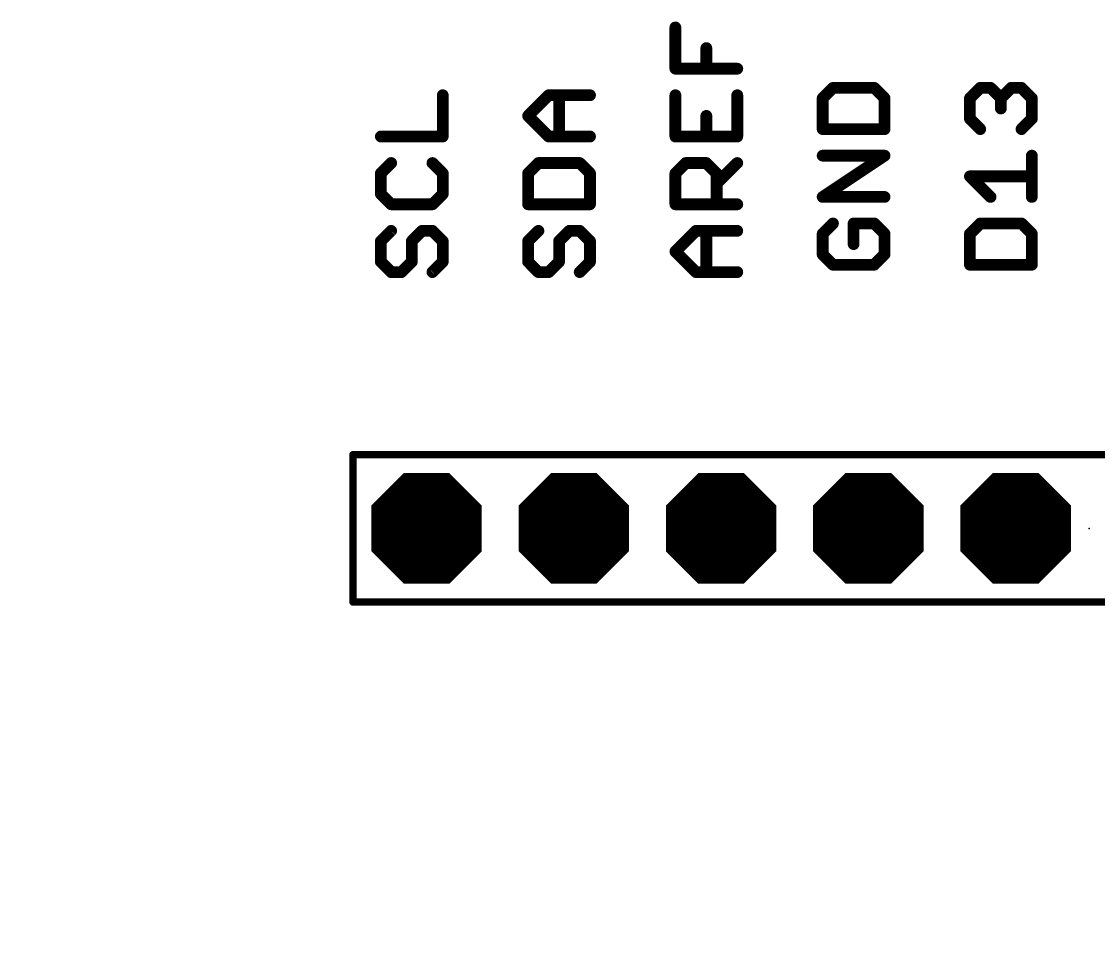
# Model space of a CAD drawing. Extents: x 66.3 to 141.1, y 15.2 to 91.4.
# Drawn here: x 66.29 to 84.87, y 69.92 to 86.08 of the extents above; entities that cross this region are included whole.
import ezdxf

# ---------------------------------------------------------------- set-up
doc = ezdxf.new("R2010")
doc.units = 0
for name, color, linetype in [('17', 110, 'CONTINUOUS'), ('21', 253, 'CONTINUOUS'), ('23', 53, 'CONTINUOUS'), ('25', 253, 'CONTINUOUS'), ('29', 253, 'CONTINUOUS'), ('30', 253, 'CONTINUOUS'), ('44', 253, 'CONTINUOUS'), ('49', 253, 'CONTINUOUS'), ('50', 253, 'CONTINUOUS'), ('51', 253, 'CONTINUOUS')]:
    doc.layers.add(name, color=color, linetype=linetype)

# ---------------------------------------------------------------- blocks, each defined once
blk = doc.blocks.new('RECT')
blk.add_solid([(-0.5, -0.5), (0.5, -0.5), (-0.5, 0.5), (0.5, 0.5)])
blk = doc.blocks.new('OCTAGONP')
at = {"const_width": 0.5}
blk.add_lwpolyline([(-0.25, -0.1036), (-0.25, 0.1036), (-0.1036, 0.25), (0.1036, 0.25), (0.25, 0.1036), (0.25, -0.1036), (0.1036, -0.25), (-0.1036, -0.25), (-0.25, -0.1036), (-0.25, 0.1036)], dxfattribs=at)
blk = doc.blocks.new('ROUNDP')
at = {"const_width": 0.5}
blk.add_lwpolyline([(0, -0.25, 1), (0, 0.25, 1), (0, -0.25)], format="xyb", dxfattribs=at)

msp = doc.modelspace()

# ---------------------------------------------------------------- linework, layer by layer
at = {"layer": '21'}
for points, const_width in [([(73.5584, 84.1014), (73.5584, 84.8132)], 0.2032), ([(72.4907, 84.1014), (73.5584, 84.1014)], 0.2032), ([(72.6686, 83.6438), (72.4907, 83.4659)], 0.2032), ([(73.5584, 83.4659), (73.3805, 83.6438)], 0.2032), ([(72.4907, 83.4659), (72.4907, 83.1099)], 0.2032), ([(73.5584, 83.1099), (73.5584, 83.4659)], 0.2032), ([(72.4907, 83.1099), (72.6686, 82.932)], 0.2032), ([(72.6686, 82.932), (73.3805, 82.932)], 0.2032), ([(73.3805, 82.932), (73.5584, 83.1099)], 0.2032), ([(72.6686, 82.4744), (72.4907, 82.2965)], 0.2032), ([(73.0245, 82.2965), (73.2025, 82.4744)], 0.2032), ([(73.2025, 82.4744), (73.3805, 82.4744)], 0.2032), ([(73.3805, 82.4744), (73.5584, 82.2965)], 0.2032), ([(72.4907, 82.2965), (72.4907, 81.9406)], 0.2032), ([(73.0245, 81.9406), (73.0245, 82.2965)], 0.2032), ([(73.5584, 82.2965), (73.5584, 81.9406)], 0.2032), ([(72.4907, 81.9406), (72.6686, 81.7626)], 0.2032), ([(72.8466, 81.7626), (73.0245, 81.9406)], 0.2032), ([(73.5584, 81.9406), (73.3805, 81.7626)], 0.2032), ([(72.6686, 81.7626), (72.8466, 81.7626)], 0.2032), ([(72.009, 76.073), (72.009, 78.613)], 0.127), ([(72.009, 78.613), (97.409, 78.613)], 0.127), ([(97.409, 76.073), (72.009, 76.073)], 0.127)]:
    msp.add_lwpolyline(points, dxfattribs=dict(at, const_width=const_width))
for points, const_width in [([(73.6092, 84.8132, 1), (73.5076, 84.8132)], 0.1016), ([(72.4907, 84.1522, 1), (72.4907, 84.0506)], 0.1016), ([(73.5076, 84.1014, 1), (73.6092, 84.1014)], 0.1016), ([(73.5584, 84.0506, 1), (73.5584, 84.1522)], 0.1016), ([(72.7046, 83.6079, 1), (72.6327, 83.6797)], 0.1016), ([(73.4164, 83.6797, 1), (73.3445, 83.6079)], 0.1016), ([(72.5415, 83.4659, 1), (72.4399, 83.4659)], 0.1016), ([(72.4548, 83.5018, 1), (72.5266, 83.4299)], 0.1016), ([(73.6092, 83.4659, 1), (73.5076, 83.4659)], 0.1016), ([(73.5225, 83.4299, 1), (73.5943, 83.5018)], 0.1016), ([(72.5266, 83.1459, 1), (72.4548, 83.074)], 0.1016), ([(72.4399, 83.1099, 1), (72.5415, 83.1099)], 0.1016), ([(72.6686, 82.9828, 1), (72.6686, 82.8812)], 0.1016), ([(73.3805, 82.8812, 1), (73.3805, 82.9828)], 0.1016), ([(73.5076, 83.1099, 1), (73.6092, 83.1099)], 0.1016), ([(73.5943, 83.074, 1), (73.5225, 83.1459)], 0.1016), ([(72.6327, 82.8961, 1), (72.7046, 82.9679)], 0.1016), ([(73.3445, 82.9679, 1), (73.4164, 82.8961)], 0.1016), ([(72.7046, 82.4385, 1), (72.6327, 82.5103)], 0.1016), ([(73.2025, 82.5252, 1), (73.2025, 82.4236)], 0.1016), ([(73.2384, 82.4385, 1), (73.1666, 82.5103)], 0.1016), ([(73.4164, 82.5103, 1), (73.3445, 82.4385)], 0.1016), ([(73.3805, 82.4236, 1), (73.3805, 82.5252)], 0.1016), ([(72.5415, 82.2965, 1), (72.4399, 82.2965)], 0.1016), ([(72.4548, 82.3324, 1), (72.5266, 82.2605)], 0.1016), ([(73.0753, 82.2965, 1), (72.9737, 82.2965)], 0.1016), ([(72.9886, 82.3324, 1), (73.0605, 82.2605)], 0.1016), ([(73.6092, 82.2965, 1), (73.5076, 82.2965)], 0.1016), ([(73.5225, 82.2605, 1), (73.5943, 82.3324)], 0.1016), ([(72.5266, 81.9765, 1), (72.4548, 81.9046)], 0.1016), ([(72.4399, 81.9406, 1), (72.5415, 81.9406)], 0.1016), ([(72.9737, 81.9406, 1), (73.0753, 81.9406)], 0.1016), ([(73.0605, 81.9046, 1), (72.9886, 81.9765)], 0.1016), ([(73.5076, 81.9406, 1), (73.6092, 81.9406)], 0.1016), ([(73.5943, 81.9046, 1), (73.5225, 81.9765)], 0.1016), ([(72.6686, 81.8134, 1), (72.6686, 81.7118)], 0.1016), ([(72.6327, 81.7267, 1), (72.7046, 81.7985)], 0.1016), ([(72.8107, 81.7985, 1), (72.8825, 81.7267)], 0.1016), ([(72.8466, 81.7118, 1), (72.8466, 81.8134)], 0.1016), ([(73.3445, 81.7985, 1), (73.4164, 81.7267)], 0.1016), ([(72.0408, 78.613, 1), (71.9772, 78.613)], 0.0635), ([(72.009, 78.6448, 1), (72.009, 78.5812)], 0.0635), ([(71.9772, 76.073, 1), (72.0408, 76.073)], 0.0635), ([(72.009, 76.1048, 1), (72.009, 76.0413)], 0.0635)]:
    msp.add_lwpolyline(points, format="xyb", dxfattribs=dict(at, const_width=const_width))
at = {"layer": '23'}
msp.add_point((84.709, 77.343), dxfattribs=at)
at = {"layer": '25', "const_width": 0.2032}
for points in [[(77.5707, 85.2708), (77.5707, 85.9826)], [(78.1045, 85.2708), (78.1045, 85.6267)], [(78.6384, 85.2708), (77.5707, 85.2708)], [(75.0307, 84.4573), (75.3866, 84.8132)], [(75.3866, 84.8132), (76.0984, 84.8132)], [(75.5645, 84.1014), (75.5645, 84.8132)], [(77.5707, 84.8132), (77.5707, 84.1014)], [(78.6384, 84.1014), (78.6384, 84.8132)], [(80.2886, 84.9402), (80.1107, 84.7623)], [(81.0005, 84.9402), (80.2886, 84.9402)], [(81.1784, 84.7623), (81.0005, 84.9402)], [(82.6507, 84.7623), (82.8286, 84.9402)], [(82.8286, 84.9402), (83.0066, 84.9402)], [(83.0066, 84.9402), (83.1845, 84.7623)], [(83.1845, 84.7623), (83.3625, 84.9402)], [(83.3625, 84.9402), (83.5405, 84.9402)], [(83.5405, 84.9402), (83.7184, 84.7623)], [(80.1107, 84.7623), (80.1107, 84.2284)], [(81.1784, 84.2284), (81.1784, 84.7623)], [(82.6507, 84.4063), (82.6507, 84.7623)], [(83.1845, 84.7623), (83.1845, 84.5843)], [(83.7184, 84.7623), (83.7184, 84.4063)], [(75.3866, 84.1014), (75.0307, 84.4573)], [(78.1045, 84.1014), (78.1045, 84.4573)], [(80.1107, 84.2284), (81.1784, 84.2284)], [(82.8286, 84.2284), (82.6507, 84.4063)], [(83.7184, 84.4063), (83.5405, 84.2284)], [(76.0984, 84.1014), (75.3866, 84.1014)], [(77.5707, 84.1014), (78.6384, 84.1014)], [(80.1107, 83.059), (81.1784, 83.7708)], [(81.1784, 83.7708), (80.1107, 83.7708)], [(83.7184, 83.059), (83.7184, 83.7708)], [(75.2086, 83.6438), (75.0307, 83.4659)], [(75.9205, 83.6438), (75.2086, 83.6438)], [(76.0984, 83.4659), (75.9205, 83.6438)], [(77.5707, 83.4659), (77.7486, 83.6438)], [(77.7486, 83.6438), (78.1045, 83.6438)], [(78.1045, 83.6438), (78.2825, 83.4659)], [(78.2825, 83.2879), (78.6384, 83.6438)], [(75.0307, 83.4659), (75.0307, 82.932)], [(76.0984, 82.932), (76.0984, 83.4659)], [(77.5707, 82.932), (77.5707, 83.4659)], [(78.2825, 83.4659), (78.2825, 82.932)], [(83.0066, 83.059), (82.6507, 83.4149)], [(82.6507, 83.4149), (83.7184, 83.4149)], [(75.0307, 82.932), (76.0984, 82.932)], [(78.6384, 82.932), (77.5707, 82.932)], [(81.1784, 83.059), (80.1107, 83.059)], [(80.2886, 82.6014), (80.1107, 82.4235)], [(81.0005, 82.6014), (80.6445, 82.6014)], [(80.6445, 82.6014), (80.6445, 82.2455)], [(81.1784, 82.4235), (81.0005, 82.6014)], [(82.8286, 82.6014), (82.6507, 82.4235)], [(83.5405, 82.6014), (82.8286, 82.6014)], [(83.7184, 82.4235), (83.5405, 82.6014)], [(75.2086, 82.4744), (75.0307, 82.2965)], [(75.5645, 82.2965), (75.7425, 82.4744)], [(75.7425, 82.4744), (75.9205, 82.4744)], [(75.9205, 82.4744), (76.0984, 82.2965)], [(77.5707, 82.1185), (77.9266, 82.4744)], [(77.9266, 82.4744), (78.6384, 82.4744)], [(78.1045, 81.7626), (78.1045, 82.4744)], [(80.1107, 82.4235), (80.1107, 82.0675)], [(81.1784, 82.0675), (81.1784, 82.4235)], [(82.6507, 82.4235), (82.6507, 81.8896)], [(83.7184, 81.8896), (83.7184, 82.4235)], [(75.0307, 82.2965), (75.0307, 81.9406)], [(75.5645, 81.9406), (75.5645, 82.2965)], [(76.0984, 82.2965), (76.0984, 81.9406)], [(77.9266, 81.7626), (77.5707, 82.1185)], [(80.1107, 82.0675), (80.2886, 81.8896)], [(81.0005, 81.8896), (81.1784, 82.0675)], [(75.0307, 81.9406), (75.2086, 81.7626)], [(75.3866, 81.7626), (75.5645, 81.9406)], [(76.0984, 81.9406), (75.9205, 81.7626)], [(80.2886, 81.8896), (81.0005, 81.8896)], [(82.6507, 81.8896), (83.7184, 81.8896)], [(75.2086, 81.7626), (75.3866, 81.7626)], [(78.6384, 81.7626), (77.9266, 81.7626)]]:
    msp.add_lwpolyline(points, dxfattribs=at)
at = {"layer": '25', "const_width": 0.1016}
for points in [[(77.6215, 85.9826, 1), (77.5199, 85.9826)], [(78.1553, 85.6267, 1), (78.0537, 85.6267)], [(77.5707, 85.3216, 1), (77.5707, 85.22)], [(77.5199, 85.2708, 1), (77.6215, 85.2708)], [(78.0537, 85.2708, 1), (78.1553, 85.2708)], [(78.6384, 85.22, 1), (78.6384, 85.3216)], [(75.3866, 84.864, 1), (75.3866, 84.7624)], [(75.4225, 84.7773, 1), (75.3507, 84.8491)], [(75.6153, 84.8132, 1), (75.5137, 84.8132)], [(76.0984, 84.7624, 1), (76.0984, 84.864)], [(77.6215, 84.8132, 1), (77.5199, 84.8132)], [(78.6892, 84.8132, 1), (78.5876, 84.8132)], [(80.2886, 84.991, 1), (80.2886, 84.8894)], [(80.3246, 84.9043, 1), (80.2527, 84.9761)], [(81.0364, 84.9761, 1), (80.9645, 84.9043)], [(81.0005, 84.8894, 1), (81.0005, 84.991)], [(82.8286, 84.991, 1), (82.8286, 84.8894)], [(82.8646, 84.9043, 1), (82.7927, 84.9761)], [(83.0425, 84.9761, 1), (82.9707, 84.9043)], [(83.0066, 84.8894, 1), (83.0066, 84.991)], [(83.3625, 84.991, 1), (83.3625, 84.8894)], [(83.3984, 84.9043, 1), (83.3266, 84.9761)], [(83.5764, 84.9761, 1), (83.5045, 84.9043)], [(83.5405, 84.8894, 1), (83.5405, 84.991)], [(80.1615, 84.7623, 1), (80.0599, 84.7623)], [(80.0748, 84.7982, 1), (80.1466, 84.7263)], [(81.2292, 84.7623, 1), (81.1276, 84.7623)], [(81.1425, 84.7263, 1), (81.2143, 84.7982)], [(82.7015, 84.7623, 1), (82.5999, 84.7623)], [(82.6148, 84.7982, 1), (82.6866, 84.7263)], [(83.2353, 84.7623, 1), (83.1337, 84.7623)], [(83.1486, 84.7982, 1), (83.2205, 84.7263)], [(83.1486, 84.7263, 1), (83.2205, 84.7982)], [(83.7692, 84.7623, 1), (83.6676, 84.7623)], [(83.6825, 84.7263, 1), (83.7543, 84.7982)], [(75.0666, 84.4932, 1), (74.9948, 84.4214)], [(74.9948, 84.4932, 1), (75.0666, 84.4214)], [(78.1553, 84.4573, 1), (78.0537, 84.4573)], [(83.1337, 84.5843, 1), (83.2353, 84.5843)], [(80.1107, 84.2792, 1), (80.1107, 84.1776)], [(81.1784, 84.1776, 1), (81.1784, 84.2792)], [(82.6866, 84.4423, 1), (82.6148, 84.3704)], [(82.5999, 84.4063, 1), (82.7015, 84.4063)], [(83.6676, 84.4063, 1), (83.7692, 84.4063)], [(83.7543, 84.3704, 1), (83.6825, 84.4423)], [(75.3866, 84.1522, 1), (75.3866, 84.0506)], [(75.3507, 84.0655, 1), (75.4225, 84.1373)], [(75.5137, 84.1014, 1), (75.6153, 84.1014)], [(76.0984, 84.0506, 1), (76.0984, 84.1522)], [(77.5707, 84.1522, 1), (77.5707, 84.0506)], [(77.5199, 84.1014, 1), (77.6215, 84.1014)], [(78.0537, 84.1014, 1), (78.1553, 84.1014)], [(78.5876, 84.1014, 1), (78.6892, 84.1014)], [(78.6384, 84.0506, 1), (78.6384, 84.1522)], [(80.0599, 84.2284, 1), (80.1615, 84.2284)], [(81.1276, 84.2284, 1), (81.2292, 84.2284)], [(82.7927, 84.1925, 1), (82.8646, 84.2643)], [(83.5045, 84.2643, 1), (83.5764, 84.1925)], [(80.1107, 83.8216, 1), (80.1107, 83.72)], [(81.2066, 83.7285, 1), (81.1502, 83.8131)], [(81.1784, 83.72, 1), (81.1784, 83.8216)], [(83.7692, 83.7708, 1), (83.6676, 83.7708)], [(75.2086, 83.6946, 1), (75.2086, 83.593)], [(75.2446, 83.6079, 1), (75.1727, 83.6797)], [(75.9564, 83.6797, 1), (75.8845, 83.6079)], [(75.9205, 83.593, 1), (75.9205, 83.6946)], [(77.7486, 83.6946, 1), (77.7486, 83.593)], [(77.7846, 83.6079, 1), (77.7127, 83.6797)], [(78.1405, 83.6797, 1), (78.0686, 83.6079)], [(78.1045, 83.593, 1), (78.1045, 83.6946)], [(78.6743, 83.6079, 1), (78.6025, 83.6797)], [(75.0815, 83.4659, 1), (74.9799, 83.4659)], [(74.9948, 83.5018, 1), (75.0666, 83.4299)], [(76.1492, 83.4659, 1), (76.0476, 83.4659)], [(76.0625, 83.4299, 1), (76.1343, 83.5018)], [(77.6215, 83.4659, 1), (77.5199, 83.4659)], [(77.5348, 83.5018, 1), (77.6066, 83.4299)], [(78.3333, 83.4659, 1), (78.2317, 83.4659)], [(78.2466, 83.4299, 1), (78.3184, 83.5018)], [(82.6866, 83.4508, 1), (82.6148, 83.379)], [(82.6507, 83.4657, 1), (82.6507, 83.3641)], [(83.7184, 83.3641, 1), (83.7184, 83.4657)], [(78.2466, 83.3238, 1), (78.3184, 83.252)], [(75.0307, 82.9828, 1), (75.0307, 82.8812)], [(76.0984, 82.8812, 1), (76.0984, 82.9828)], [(77.5707, 82.9828, 1), (77.5707, 82.8812)], [(78.6384, 82.8812, 1), (78.6384, 82.9828)], [(80.1107, 83.1098, 1), (80.1107, 83.0082)], [(80.0825, 83.1013, 1), (80.1389, 83.0167)], [(81.1784, 83.0082, 1), (81.1784, 83.1098)], [(82.9707, 83.0231, 1), (83.0425, 83.0949)], [(83.6676, 83.059, 1), (83.7692, 83.059)], [(74.9799, 82.932, 1), (75.0815, 82.932)], [(76.0476, 82.932, 1), (76.1492, 82.932)], [(77.5199, 82.932, 1), (77.6215, 82.932)], [(78.2317, 82.932, 1), (78.3333, 82.932)], [(80.3246, 82.5655, 1), (80.2527, 82.6373)], [(80.6445, 82.6522, 1), (80.6445, 82.5506)], [(80.6953, 82.6014, 1), (80.5937, 82.6014)], [(81.0364, 82.6373, 1), (80.9645, 82.5655)], [(81.0005, 82.5506, 1), (81.0005, 82.6522)], [(82.8286, 82.6522, 1), (82.8286, 82.5506)], [(82.8646, 82.5655, 1), (82.7927, 82.6373)], [(83.5764, 82.6373, 1), (83.5045, 82.5655)], [(83.5405, 82.5506, 1), (83.5405, 82.6522)], [(75.2446, 82.4385, 1), (75.1727, 82.5103)], [(75.7425, 82.5252, 1), (75.7425, 82.4236)], [(75.7784, 82.4385, 1), (75.7066, 82.5103)], [(75.9564, 82.5103, 1), (75.8845, 82.4385)], [(75.9205, 82.4236, 1), (75.9205, 82.5252)], [(77.9266, 82.5252, 1), (77.9266, 82.4236)], [(77.9625, 82.4385, 1), (77.8907, 82.5103)], [(78.1553, 82.4744, 1), (78.0537, 82.4744)], [(78.6384, 82.4236, 1), (78.6384, 82.5252)], [(80.1615, 82.4235, 1), (80.0599, 82.4235)], [(80.0748, 82.4594, 1), (80.1466, 82.3875)], [(81.2292, 82.4235, 1), (81.1276, 82.4235)], [(81.1425, 82.3875, 1), (81.2143, 82.4594)], [(82.7015, 82.4235, 1), (82.5999, 82.4235)], [(82.6148, 82.4594, 1), (82.6866, 82.3875)], [(83.7692, 82.4235, 1), (83.6676, 82.4235)], [(83.6825, 82.3875, 1), (83.7543, 82.4594)], [(75.0815, 82.2965, 1), (74.9799, 82.2965)], [(74.9948, 82.3324, 1), (75.0666, 82.2605)], [(75.6153, 82.2965, 1), (75.5137, 82.2965)], [(75.5286, 82.3324, 1), (75.6005, 82.2605)], [(76.1492, 82.2965, 1), (76.0476, 82.2965)], [(76.0625, 82.2605, 1), (76.1343, 82.3324)], [(80.5937, 82.2455, 1), (80.6953, 82.2455)], [(77.6066, 82.1544, 1), (77.5348, 82.0826)], [(77.5348, 82.1544, 1), (77.6066, 82.0826)], [(80.1466, 82.1035, 1), (80.0748, 82.0316)], [(80.0599, 82.0675, 1), (80.1615, 82.0675)], [(81.1276, 82.0675, 1), (81.2292, 82.0675)], [(81.2143, 82.0316, 1), (81.1425, 82.1035)], [(75.0666, 81.9765, 1), (74.9948, 81.9046)], [(74.9799, 81.9406, 1), (75.0815, 81.9406)], [(75.5137, 81.9406, 1), (75.6153, 81.9406)], [(75.6005, 81.9046, 1), (75.5286, 81.9765)], [(76.0476, 81.9406, 1), (76.1492, 81.9406)], [(76.1343, 81.9046, 1), (76.0625, 81.9765)], [(80.2886, 81.9404, 1), (80.2886, 81.8388)], [(80.2527, 81.8537, 1), (80.3246, 81.9255)], [(80.9645, 81.9255, 1), (81.0364, 81.8537)], [(81.0005, 81.8388, 1), (81.0005, 81.9404)], [(82.6507, 81.9404, 1), (82.6507, 81.8388)], [(82.5999, 81.8896, 1), (82.7015, 81.8896)], [(83.6676, 81.8896, 1), (83.7692, 81.8896)], [(83.7184, 81.8388, 1), (83.7184, 81.9404)], [(75.2086, 81.8134, 1), (75.2086, 81.7118)], [(75.1727, 81.7267, 1), (75.2446, 81.7985)], [(75.3507, 81.7985, 1), (75.4225, 81.7267)], [(75.3866, 81.7118, 1), (75.3866, 81.8134)], [(75.8845, 81.7985, 1), (75.9564, 81.7267)], [(77.9266, 81.8134, 1), (77.9266, 81.7118)], [(77.8907, 81.7267, 1), (77.9625, 81.7985)], [(78.0537, 81.7626, 1), (78.1553, 81.7626)], [(78.6384, 81.7118, 1), (78.6384, 81.8134)]]:
    msp.add_lwpolyline(points, format="xyb", dxfattribs=at)
at = {"layer": '44'}
for centre in [(73.279, 77.343), (75.819, 77.343), (78.359, 77.343), (80.899, 77.343), (83.439, 77.343)]:
    msp.add_circle(centre, 0.508, dxfattribs=at)
at = {"layer": '49', "const_width": 0.001}
for points in [[(73.281, 76.701, 1), (73.281, 77.981, 1), (73.281, 76.701)], [(75.821, 76.701, 1), (75.821, 77.981, 1), (75.821, 76.701)], [(78.361, 76.701, 1), (78.361, 77.981, 1), (78.361, 76.701)], [(80.901, 76.701, 1), (80.901, 77.981, 1), (80.901, 76.701)], [(83.441, 76.701, 1), (83.441, 77.981, 1), (83.441, 76.701)]]:
    msp.add_lwpolyline(points, format="xyb", dxfattribs=at)
at = {"layer": '50', "const_width": 0.001}
for points in [[(66.294, 78.74), (68.834, 81.28)], [(68.834, 81.28), (118.364, 81.28)], [(66.294, 27.94), (66.294, 78.74)]]:
    msp.add_lwpolyline(points, dxfattribs=at)
at = {"layer": '50', "const_width": 0.0005}
for points in [[(68.8342, 81.2798, 1), (68.8338, 81.2802)], [(68.834, 81.2802, 1), (68.834, 81.2798)], [(66.2938, 78.7402, 1), (66.2942, 78.7398)], [(66.2942, 78.74, 1), (66.2938, 78.74)]]:
    msp.add_lwpolyline(points, format="xyb", dxfattribs=at)

# ---------------------------------------------------------------- block references
at = {"layer": '17', "rotation": 270}
for name, p, xscale, yscale in [('OCTAGONP', (73.279, 77.343), 1.778, 1.778), ('OCTAGONP', (73.279, 77.343), 1.778, 1.778), ('OCTAGONP', (75.819, 77.343), 1.778, 1.778), ('OCTAGONP', (75.819, 77.343), 1.778, 1.778), ('OCTAGONP', (78.359, 77.343), 1.778, 1.778), ('OCTAGONP', (78.359, 77.343), 1.778, 1.778), ('OCTAGONP', (80.899, 77.343), 1.778, 1.778), ('OCTAGONP', (80.899, 77.343), 1.778, 1.778), ('OCTAGONP', (83.439, 77.343), 1.778, 1.778), ('OCTAGONP', (83.439, 77.343), 1.778, 1.778), ('ROUNDP', (73.279, 77.343), 1.524, 1.524), ('ROUNDP', (73.279, 77.343), 1.524, 1.524), ('ROUNDP', (73.279, 77.343), 1.524, 1.524), ('ROUNDP', (73.279, 77.343), 1.524, 1.524), ('ROUNDP', (73.279, 77.343), 1.524, 1.524), ('ROUNDP', (73.279, 77.343), 1.524, 1.524), ('ROUNDP', (73.279, 77.343), 1.524, 1.524), ('ROUNDP', (73.279, 77.343), 1.524, 1.524), ('ROUNDP', (73.279, 77.343), 1.524, 1.524), ('ROUNDP', (73.279, 77.343), 1.524, 1.524), ('ROUNDP', (73.279, 77.343), 1.524, 1.524), ('ROUNDP', (73.279, 77.343), 1.524, 1.524), ('ROUNDP', (75.819, 77.343), 1.524, 1.524), ('ROUNDP', (75.819, 77.343), 1.524, 1.524), ('ROUNDP', (75.819, 77.343), 1.524, 1.524), ('ROUNDP', (75.819, 77.343), 1.524, 1.524), ('ROUNDP', (75.819, 77.343), 1.524, 1.524), ('ROUNDP', (75.819, 77.343), 1.524, 1.524), ('ROUNDP', (75.819, 77.343), 1.524, 1.524), ('ROUNDP', (75.819, 77.343), 1.524, 1.524), ('ROUNDP', (75.819, 77.343), 1.524, 1.524), ('ROUNDP', (75.819, 77.343), 1.524, 1.524), ('ROUNDP', (75.819, 77.343), 1.524, 1.524), ('ROUNDP', (75.819, 77.343), 1.524, 1.524), ('ROUNDP', (78.359, 77.343), 1.524, 1.524), ('ROUNDP', (78.359, 77.343), 1.524, 1.524), ('ROUNDP', (78.359, 77.343), 1.524, 1.524), ('ROUNDP', (78.359, 77.343), 1.524, 1.524), ('ROUNDP', (78.359, 77.343), 1.524, 1.524), ('ROUNDP', (78.359, 77.343), 1.524, 1.524), ('ROUNDP', (78.359, 77.343), 1.524, 1.524), ('ROUNDP', (78.359, 77.343), 1.524, 1.524), ('ROUNDP', (78.359, 77.343), 1.524, 1.524), ('ROUNDP', (78.359, 77.343), 1.524, 1.524), ('ROUNDP', (78.359, 77.343), 1.524, 1.524), ('ROUNDP', (78.359, 77.343), 1.524, 1.524), ('ROUNDP', (80.899, 77.343), 1.524, 1.524), ('ROUNDP', (80.899, 77.343), 1.524, 1.524), ('ROUNDP', (80.899, 77.343), 1.524, 1.524), ('ROUNDP', (80.899, 77.343), 1.524, 1.524), ('ROUNDP', (80.899, 77.343), 1.524, 1.524), ('ROUNDP', (80.899, 77.343), 1.524, 1.524), ('ROUNDP', (80.899, 77.343), 1.524, 1.524), ('ROUNDP', (80.899, 77.343), 1.524, 1.524), ('ROUNDP', (80.899, 77.343), 1.524, 1.524), ('ROUNDP', (80.899, 77.343), 1.524, 1.524), ('ROUNDP', (80.899, 77.343), 1.524, 1.524), ('ROUNDP', (80.899, 77.343), 1.524, 1.524), ('ROUNDP', (83.439, 77.343), 1.524, 1.524), ('ROUNDP', (83.439, 77.343), 1.524, 1.524), ('ROUNDP', (83.439, 77.343), 1.524, 1.524), ('ROUNDP', (83.439, 77.343), 1.524, 1.524), ('ROUNDP', (83.439, 77.343), 1.524, 1.524), ('ROUNDP', (83.439, 77.343), 1.524, 1.524), ('ROUNDP', (83.439, 77.343), 1.524, 1.524), ('ROUNDP', (83.439, 77.343), 1.524, 1.524), ('ROUNDP', (83.439, 77.343), 1.524, 1.524), ('ROUNDP', (83.439, 77.343), 1.524, 1.524), ('ROUNDP', (83.439, 77.343), 1.524, 1.524), ('ROUNDP', (83.439, 77.343), 1.524, 1.524)]:
    msp.add_blockref(name, p, dxfattribs=dict(at, xscale=xscale, yscale=yscale))
at = {"layer": '29', "xscale": 1.905, "yscale": 1.905, "rotation": 270}
for p in [(73.279, 77.343), (75.819, 77.343), (78.359, 77.343), (80.899, 77.343), (83.439, 77.343)]:
    msp.add_blockref('OCTAGONP', p, dxfattribs=at)
at = {"layer": '30', "xscale": 1.905, "yscale": 1.905, "rotation": 270}
for p in [(73.279, 77.343), (75.819, 77.343), (78.359, 77.343), (80.899, 77.343), (83.439, 77.343)]:
    msp.add_blockref('OCTAGONP', p, dxfattribs=at)
at = {"layer": '51', "xscale": 0.508, "yscale": 0.508, "rotation": 180}
for p in [(73.279, 77.343), (75.819, 77.343), (78.359, 77.343), (80.899, 77.343), (83.439, 77.343)]:
    msp.add_blockref('RECT', p, dxfattribs=at)

doc.saveas('drawing.dxf')
